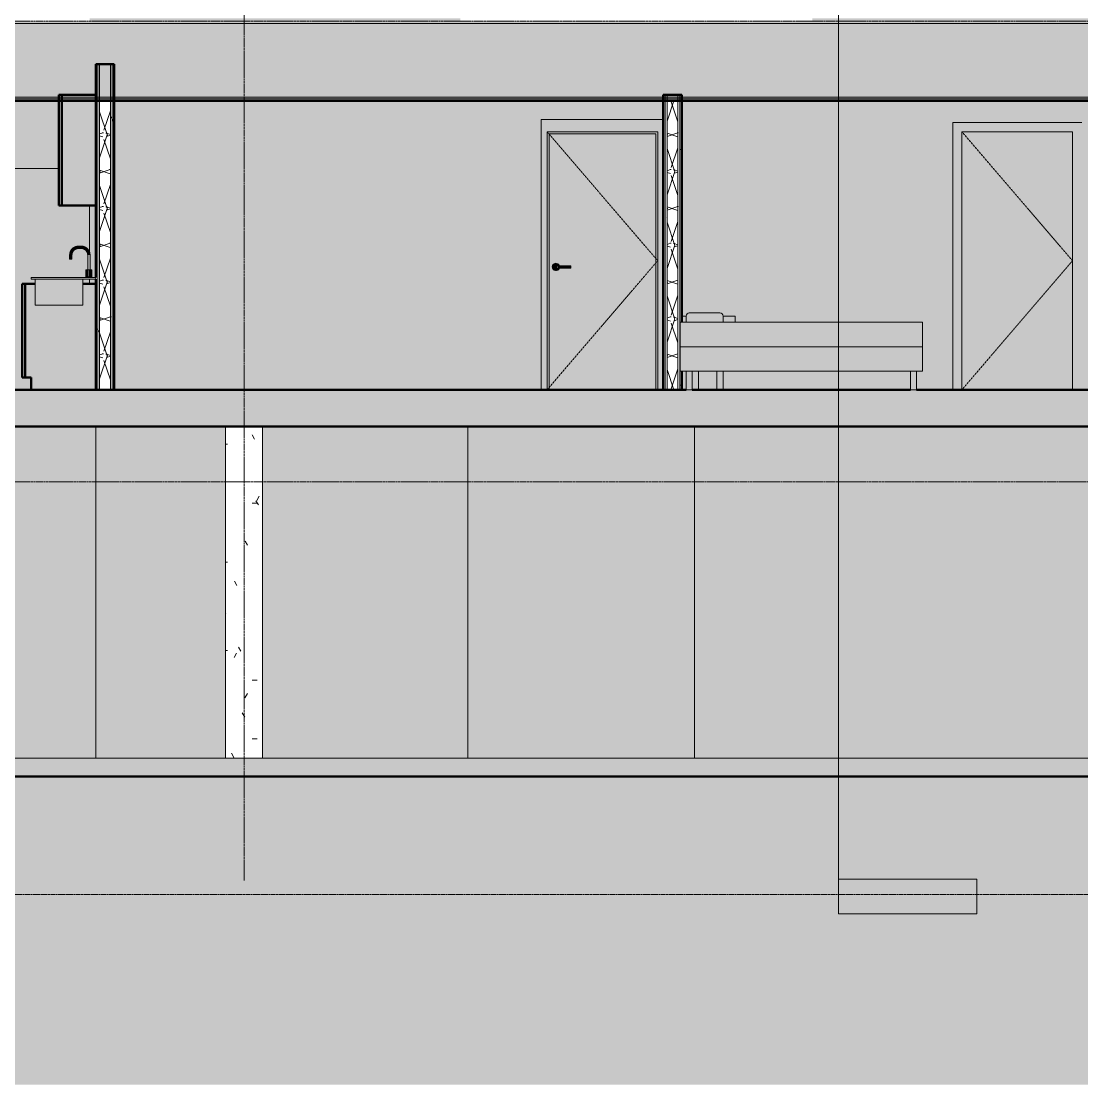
# Model space of a CAD drawing. Header units: inches. Extents: x 9566 to 17067, y -226 to 532.
# Drawn here: x 15191.5 to 15536.8, y -226.4 to 120 of the extents above; entities that cross this region are included whole.
import ezdxf

# ---------------------------------------------------------------- set-up
doc = ezdxf.new("R2010")
doc.units = ezdxf.units.IN
doc.header["$MEASUREMENT"] = 0
for name, pattern in [('Aligning Line 1_8_', [0.25, 0.125, -0.125]), ('Dash 1_16_', [0.125, 0.0625, -0.0625]), ('Grid Line 1_2_', [0.875, 0.5, -0.125, 0.125, -0.125])]:
    doc.linetypes.add(name, pattern=pattern)
for name, color, linetype, lineweight in [('0-2', 7, 'Continuous', 9), ('0-3', 130, 'Continuous', 5), ('A-AREA-PATT-3', 254, 'Continuous', 9), ('A-DOOR', 31, 'Continuous', 13), ('A-DOOR-1', 55, 'Continuous', 13), ('A-DOOR-2', 7, 'Dash 1_16_', 9), ('A-DOOR-7', 31, 'Dash 1_16_', 9), ('A-DOOR-8', 31, 'Continuous', 9), ('A-DOOR-FRAM', 31, 'Continuous', 9), ('A-DOOR-FRAM-1', 55, 'Continuous', 13), ('A-DOOR-FRAM-2', 7, 'Continuous', 9), ('A-DOOR-FRAM-6', 31, 'Continuous', 13), ('A-FLOR-1', 192, 'Continuous', 5), ('A-FLOR-2', 192, 'Continuous', 50), ('A-FLOR-LEVL-1', 51, 'Grid Line 1_2_', 9), ('A-FLOR-MCUT', 51, 'Continuous', 13), ('A-FLOR-PATT-1', 8, 'Continuous', 9), ('A-WALL', 113, 'Continuous', 13), ('A-WALL-PATT-1', 111, 'Continuous', 9), ('C-BLDG-PADS-1', 8, 'Continuous', 9), ('C-BLDG-PADS-2', 10, 'Continuous', 13), ('C-TOPO', 7, 'Continuous', 9), ('C-TOPO-1', 250, 'Continuous', 50), ('G-ANNO-SYMB', 111, 'Aligning Line 1_8_', 9), ('G-ANNO-SYMB-1', 111, 'Continuous', 9), ('I-FURN-1', 50, 'Continuous', 9), ('I-FURN-2', 7, 'Continuous', 9), ('I-FURN-7', 31, 'Continuous', 9), ('I-WALL-2', 2, 'Continuous', 50), ('P-SANR-FIXT-1', 8, 'Continuous', 9), ('P-SANR-FIXT-2', 7, 'Continuous', 9), ('Q-CASE-1', 9, 'Continuous', 9), ('Q-CASE-3', 250, 'Continuous', 50), ('Q-SPCQ-1', 8, 'Continuous', 9), ('Q-SPCQ-2', 7, 'Continuous', 9), ('S-COLS', 52, 'Continuous', 9), ('S-GRID-1', 1, 'Grid Line 1_2_', 9)]:
    doc.layers.add(name, color=color, linetype=linetype, lineweight=lineweight)
doc.layers.add('A-AREA-PATT-2', color=7, linetype='Continuous', lineweight=9, transparency=0.9)
doc.layers.add('A-AREA-PATT-5', color=254, linetype='Continuous', lineweight=9, transparency=0.9)
pattern_1 = [(0, (16029.952, 59.024), (38.4, 9.6), [1.584, -27.216, 1.584, -27.216, -153.6]), (0, (16029.952, 59.024), (38.4, 9.6), [-57.6, 1.584, -56.016, 1.584, -27.216, -67.2]), (0, (16029.952, 59.024), (38.4, 9.6), [-144, 1.584, -17.616, 1.584, -46.416]), (120, (16044.352, 63.824), (-27.513844, 28.455376), [1.584, -27.216, 1.584, -27.216, -153.6]), (120, (16044.352, 63.824), (-27.513844, 28.455376), [-57.6, 1.584, -56.016, 1.584, -27.216, -67.2]), (120, (16044.352, 63.824), (-27.513844, 28.455376), [-144, 1.584, -17.616, 1.584, -46.416]), (240, (16049.152, 83.024), (-10.886156, -38.055376), [1.584, -27.216, 1.584, -27.216, -153.6]), (240, (16049.152, 83.024), (-10.886156, -38.055376), [-57.6, 1.584, -56.016, 1.584, -27.216, -67.2]), (240, (16049.152, 83.024), (-10.886156, -38.055376), [-144, 1.584, -17.616, 1.584, -46.416])]
pattern_2 = [(50, (16029.952, 59.024), (34.4287, -3.012), [3.6, -39.6]), (355, (16029.952, 59.024), (-6.6596, 36.1048), [2.88, -31.68]), (100.451, (16032.82, 58.773), (27.7688, 33.0931), [3.06, -33.655]), (46.184, (16029.95, 68.624), (51.2275, -7.9453), [5.4, -59.4]), (96.636, (16034.22, 67.96), (44.8632, 46.7577), [4.589, -50.482]), (351.184, (16029.95, 68.624), (44.8642, 46.7574), [4.32, -47.52]), (21, (16034.752, 66.224), (28.65176, -19.32573), [3.6, -39.6]), (326, (16034.752, 66.224), (11.6793, 34.8066), [2.88, -31.68]), (71.451, (16037.14, 64.614), (40.331, 15.4813), [3.06, -33.655]), (37.5, (16029.952, 59.024), (0.58311, 15.97898), [1.584, -29.712, 1.584, -30.576, -31.8]), (37.5, (16029.952, 59.024), (0.58311, 15.97898), [-63.456, 1.584, -30.216]), (7.5, (16029.952, 59.024), (12.6269, 18.9321), [1.584, -16.752, 1.584, -28.992, -12.12]), (7.5, (16029.952, 59.024), (12.6269, 18.9321), [-48.912, 1.584, -10.536]), (327.5, (16019.248, 59.024), (25.62299, -1.0828), [1.584, -10.416, 1.584, -35.856, -49.68]), (327.5, (16019.248, 59.024), (25.62299, -1.0828), [-49.44, 1.584, -48.096]), (317.5, (16014.448, 59.024), (27.99243, 4.80496), [1.584, -14.016, 1.584, -23.28, -35.28]), (317.5, (16014.448, 59.024), (27.99243, 4.80496), [-40.464, 1.584, -33.696])]
pattern_3 = [(161.57, (16030.552, 59.624), (-4.8003375, -0.0004146), [0, -34.152, 3.792, 0]), (18.43, (16029.352, 59.624), (-4.8003375, 0.0004146), [0, -34.152, 3.792, 0]), (108.43, (16030.552, 59.624), (2.3991322, -12.001051), [11.382, -26.562]), (71.57, (16029.352, 59.624), (2.3991322, 12.001051), [11.382, -26.562])]

# ---------------------------------------------------------------- blocks, each defined once
blk = doc.blocks.new('1750 Ox - Topography_rvt-2-BUILDING SECTION - NORTH_SOUTH - LOOKING WEST')
at = {"layer": 'C-BLDG-PADS-1'}
h = blk.add_hatch(dxfattribs=at)
h.set_pattern_fill('FP_24', color=256, style=0, pattern_type=2)
h.set_pattern_definition([(50, (3257.106, 59.024), (34.4287, -3.012), [3.6, -39.6]), (355, (3257.106, 59.024), (-6.6596, 36.1048), [2.88, -31.68]), (100.451, (3259.975, 58.773), (27.7688, 33.0931), [3.06, -33.655]), (46.184, (3257.106, 68.624), (51.2275, -7.9453), [5.4, -59.4]), (96.636, (3261.375, 67.96), (44.8632, 46.7577), [4.589, -50.482]), (351.184, (3257.106, 68.624), (44.8642, 46.7574), [4.32, -47.52]), (21, (3261.906, 66.224), (28.65176, -19.32573), [3.6, -39.6]), (326, (3261.906, 66.224), (11.6793, 34.8066), [2.88, -31.68]), (71.451, (3264.294, 64.614), (40.331, 15.4813), [3.06, -33.655]), (37.5, (3257.106, 59.024), (0.58311, 15.97898), [1.584, -29.712, 1.584, -30.576, -31.8]), (37.5, (3257.106, 59.024), (0.58311, 15.97898), [-63.456, 1.584, -30.216]), (7.5, (3257.106, 59.024), (12.6269, 18.9321), [1.584, -16.752, 1.584, -28.992, -12.12]), (7.5, (3257.106, 59.024), (12.6269, 18.9321), [-48.912, 1.584, -10.536]), (327.5, (3246.402, 59.024), (25.62299, -1.0828), [1.584, -10.416, 1.584, -35.856, -49.68]), (327.5, (3246.402, 59.024), (25.62299, -1.0828), [-49.44, 1.584, -48.096]), (317.5, (3241.602, 59.024), (27.99243, 4.80496), [1.584, -14.016, 1.584, -23.28, -35.28]), (317.5, (3241.602, 59.024), (27.99243, 4.80496), [-40.464, 1.584, -33.696])])
h.paths.add_polyline_path([(1946.22, -126), (3820.72, -126), (3820.72, -120), (1946.22, -120)], flags=0)
at = {"layer": 'C-TOPO'}
h = blk.add_hatch(dxfattribs=at)
h.set_pattern_fill('FP_23', color=256, style=0, pattern_type=2)
h.set_pattern_definition([(0, (3257.106, 59.024), (30, 30), [30, -30]), (0, (3257.106, 70.274), (30, 30), [30, -30]), (0, (3257.106, 81.524), (30, 30), [30, -30]), (90, (3260.856, 85.274), (-30, 30), [30, -30]), (90, (3272.106, 85.274), (-30, 30), [30, -30]), (90, (3283.356, 85.274), (-30, 30), [30, -30])])
h.paths.add_polyline_path([(1946.22, -226.36), (3820.72, -226.36), (3820.72, -126.01), (1946.22, -126.01)], flags=0)
at = {"layer": 'C-BLDG-PADS-2'}
for p, q in [((3820.72, -120), (1946.22, -120)), ((1946.22, -126), (3820.72, -126))]:
    blk.add_line(p, q, dxfattribs=at)
at = {"layer": 'C-TOPO'}
for p, q in [((2637.92, -120), (2637.92, -12)), ((2637.92, -120), (2637.92, -12)), ((2637.92, -120), (2637.92, -12)), ((2637.92, -120), (2637.92, -12)), ((2157.13, -126.01), (3820.72, -126.01))]:
    blk.add_line(p, q, dxfattribs=at)
at = {"layer": 'C-TOPO-1'}
blk.add_line((3820.72, -126.01), (2157.13, -126.01), dxfattribs=at)
blk = doc.blocks.new('Sink Kitchen-Single - 30_ x 21_-1372827-BUILDING SECTION - NORTH_SOUTH - LOOKING WEST')
at = {"layer": 'P-SANR-FIXT-1'}
for points in [[(2434.42, 43.87), (2435.17, 43.87), (2435.38, 44.75), (2435.88, 45.43), (2436.59, 45.86), (2437.3, 46.04), (2437.3, 46.75), (2436.2, 46.53), (2435.27, 45.91), (2434.64, 44.98), (2434.46, 44.06)], [(2437.88, 46), (2438.17, 46.04), (2438.17, 46.75), (2437.3, 46.71), (2437.3, 46)], [(2441.05, 43.87), (2440.83, 44.98), (2440.21, 45.91), (2439.27, 46.53), (2438.17, 46.71), (2438.17, 46), (2439.05, 45.8), (2439.73, 45.29), (2440.16, 44.58), (2440.35, 43.87), (2441.01, 43.87)], [(2435.17, 42.5), (2435.14, 43.87), (2434.42, 43.87), (2434.46, 42.5), (2435.14, 42.5)], [(2440.65, 39), (2441.05, 39), (2441, 43.87), (2440.3, 43.87), (2440.35, 39), (2440.51, 39)], [(2439.7, 36.5), (2440.67, 36.5), (2440.65, 39), (2439.7, 39), (2439.7, 38.48)], [(2441.65, 36.5), (2441.65, 39), (2440.67, 39), (2440.69, 36.5), (2441.55, 36.5)], [(2436.42, 36), (2442.92, 36), (2442.92, 36.5), (2421.92, 36.5), (2421.92, 36), (2430.6, 36)], [(2423.17, 27.5), (2425.42, 27.5), (2425.42, 36), (2423.17, 36), (2423.17, 32.6)], [(2430.6, 27.5), (2436.42, 27.5), (2436.42, 36), (2425.42, 36), (2425.42, 27.5)], [(2438.58, 27.5), (2438.67, 27.5), (2438.67, 36), (2436.42, 36), (2436.42, 27.5), (2438.5, 27.5)]]:
    blk.add_hatch(color=256, dxfattribs=at).paths.add_polyline_path(points, flags=0)
at = {"layer": 'P-SANR-FIXT-2'}
for p, q in [((2438.17, 46.75), (2437.3, 46.75)), ((2437.3, 46), (2438.17, 46)), ((2434.42, 43.87), (2434.42, 42.5)), ((2435.17, 42.5), (2434.42, 42.5)), ((2435.17, 42.5), (2435.17, 43.87)), ((2440.3, 43.87), (2440.3, 39)), ((2441.05, 39), (2441.05, 43.87)), ((2439.67, 39), (2439.67, 36.5)), ((2439.67, 39), (2439.67, 36.5)), ((2439.7, 39), (2440.67, 39)), ((2439.7, 39), (2439.7, 39)), ((2440.67, 39), (2441.65, 39)), ((2441.65, 39), (2441.65, 39)), ((2441.67, 36.5), (2441.67, 39)), ((2441.67, 36.5), (2441.67, 39)), ((2421.92, 36.5), (2442.92, 36.5)), ((2421.92, 36.5), (2421.92, 36)), ((2442.92, 36), (2421.92, 36)), ((2423.17, 36), (2423.17, 27.5)), ((2438.67, 27.5), (2438.67, 36)), ((2442.92, 36.5), (2442.92, 36)), ((2423.17, 27.5), (2425.42, 27.5)), ((2425.42, 27.5), (2436.42, 27.5)), ((2436.42, 27.5), (2438.67, 27.5))]:
    blk.add_line(p, q, dxfattribs=at)
at = {"layer": 'P-SANR-FIXT-2', "flags": 128}
for points in [[(2437.3, 46.75), (2437.18, 46.75), (2437.07, 46.74), (2436.95, 46.73), (2436.84, 46.71), (2436.73, 46.69), (2436.62, 46.67), (2436.5, 46.64), (2436.39, 46.6), (2436.29, 46.57), (2436.18, 46.52), (2436.07, 46.48), (2435.97, 46.43), (2435.87, 46.37), (2435.77, 46.31), (2435.68, 46.25), (2435.58, 46.18), (2435.49, 46.11), (2435.4, 46.04), (2435.32, 45.96), (2435.24, 45.88), (2435.16, 45.79), (2435.08, 45.71), (2435.01, 45.62), (2434.94, 45.52), (2434.88, 45.43), (2434.82, 45.33), (2434.76, 45.23), (2434.71, 45.13), (2434.66, 45.02), (2434.62, 44.92), (2434.58, 44.81), (2434.54, 44.7), (2434.51, 44.59), (2434.49, 44.48), (2434.47, 44.36), (2434.45, 44.25), (2434.44, 44.14), (2434.43, 44.02), (2434.42, 43.91), (2434.42, 43.87)], [(2435.17, 43.87), (2435.18, 43.96), (2435.18, 44.04), (2435.19, 44.13), (2435.2, 44.21), (2435.22, 44.3), (2435.23, 44.38), (2435.26, 44.46), (2435.28, 44.54), (2435.31, 44.62), (2435.34, 44.7), (2435.38, 44.78), (2435.41, 44.86), (2435.45, 44.93), (2435.5, 45), (2435.54, 45.07), (2435.59, 45.14), (2435.65, 45.21), (2435.7, 45.28), (2435.76, 45.34), (2435.82, 45.4), (2435.88, 45.46), (2435.94, 45.51), (2436.01, 45.57), (2436.08, 45.62), (2436.15, 45.66), (2436.22, 45.71), (2436.3, 45.75), (2436.37, 45.79), (2436.45, 45.82), (2436.53, 45.86), (2436.61, 45.88), (2436.69, 45.91), (2436.77, 45.93), (2436.85, 45.95), (2436.94, 45.97), (2437.02, 45.98), (2437.11, 45.99), (2437.19, 46), (2437.28, 46), (2437.3, 46)], [(2441.05, 43.87), (2441.05, 43.99), (2441.04, 44.1), (2441.03, 44.22), (2441.01, 44.33), (2440.99, 44.45), (2440.97, 44.56), (2440.94, 44.67), (2440.9, 44.78), (2440.86, 44.89), (2440.82, 44.99), (2440.77, 45.1), (2440.72, 45.2), (2440.67, 45.3), (2440.61, 45.4), (2440.55, 45.5), (2440.48, 45.59), (2440.41, 45.68), (2440.34, 45.77), (2440.26, 45.86), (2440.18, 45.94), (2440.09, 46.02), (2440.01, 46.09), (2439.92, 46.16), (2439.82, 46.23), (2439.73, 46.29), (2439.63, 46.35), (2439.53, 46.41), (2439.43, 46.46), (2439.32, 46.51), (2439.22, 46.55), (2439.11, 46.59), (2439, 46.63), (2438.89, 46.66), (2438.78, 46.69), (2438.66, 46.71), (2438.55, 46.73), (2438.43, 46.74), (2438.32, 46.75), (2438.2, 46.75), (2438.17, 46.75)], [(2438.17, 46), (2438.26, 46), (2438.34, 45.99), (2438.43, 45.98), (2438.51, 45.97), (2438.6, 45.96), (2438.68, 45.94), (2438.76, 45.92), (2438.84, 45.89), (2438.92, 45.86), (2439, 45.83), (2439.08, 45.8), (2439.16, 45.76), (2439.23, 45.72), (2439.3, 45.68), (2439.37, 45.63), (2439.44, 45.58), (2439.51, 45.53), (2439.57, 45.47), (2439.64, 45.42), (2439.7, 45.36), (2439.76, 45.29), (2439.81, 45.23), (2439.86, 45.16), (2439.91, 45.09), (2439.96, 45.02), (2440.01, 44.95), (2440.05, 44.88), (2440.09, 44.8), (2440.12, 44.72), (2440.15, 44.65), (2440.18, 44.57), (2440.21, 44.48), (2440.23, 44.4), (2440.25, 44.32), (2440.27, 44.24), (2440.28, 44.15), (2440.29, 44.07), (2440.3, 43.98), (2440.3, 43.9), (2440.3, 43.87)]]:
    blk.add_lwpolyline(points, dxfattribs=at)
blk = doc.blocks.new('Refrigerator_-_Side-by-Side_6047 - 36_ X 30_-V49-BUILDING SECTION - NORTH_SOUTH - LOOKING WEST')
at = {"layer": 'Q-SPCQ-1'}
for points in [[(2412.92, 2.87), (2412.92, 72), (2410.92, 72), (2410.92, 2.87)], [(2410.28, 26.23), (2410.92, 26.23), (2410.92, 26.48), (2410.26, 26.48), (2409.17, 41.95), (2409.17, 48.29), (2410.26, 63.75), (2410.92, 63.75), (2410.92, 64), (2410.02, 64), (2408.92, 48.28), (2408.92, 41.94), (2410.02, 26.23), (2410.26, 26.23)], [(2412.92, 0.37), (2412.92, 2.87), (2411.92, 2.87), (2411.92, 0.37)]]:
    blk.add_hatch(color=256, dxfattribs=at).paths.add_polyline_path(points, flags=0)
h = blk.add_hatch(color=256, dxfattribs=at)
h.paths.add_polyline_path([(2413.17, 0), (2421.92, 0), (2421.92, 4), (2418.92, 4), (2418.92, 34.5), (2423.17, 34.5), (2423.17, 36), (2421.92, 36), (2421.92, 36.5), (2439.7, 36.5), (2439.7, 39), (2440.3, 39), (2440.28, 43.95), (2440.07, 44.78), (2439.57, 45.45), (2438.88, 45.86), (2438.17, 46), (2437.23, 45.99), (2436.39, 45.78), (2435.72, 45.27), (2435.31, 44.58), (2435.17, 43.87), (2435.14, 42.5), (2434.42, 42.5), (2434.46, 44.06), (2434.64, 44.98), (2435.38, 45.98), (2436.22, 46.54), (2437.3, 46.75), (2438.36, 46.71), (2439.27, 46.53), (2440.28, 45.8), (2440.83, 44.95), (2440.92, 44.61), (2440.92, 60), (2430.92, 60), (2430.92, 72), (2413.17, 72), (2413.17, 4)], flags=0)
h.paths.add_polyline_path([(2438.67, 34.5), (2440.92, 34.5), (2440.92, 36), (2438.67, 36)], flags=0)
at = {"layer": 'Q-SPCQ-2'}
for p, q in [((2410.92, 2.87), (2410.92, 72)), ((2410.92, 72), (2412.92, 72)), ((2412.92, 72), (2412.92, 2.87)), ((2413.17, 72), (2413.17, 0)), ((2430.92, 72), (2413.17, 72)), ((2410.02, 64), (2408.92, 48.29)), ((2409.17, 48.28), (2410.26, 63.75)), ((2410.92, 64), (2410.02, 64)), ((2410.26, 63.75), (2410.92, 63.75)), ((2440.92, 44.5), (2440.92, 60)), ((2408.92, 48.29), (2408.92, 41.94)), ((2409.17, 41.95), (2409.17, 48.28)), ((2408.92, 41.94), (2410.02, 26.23)), ((2410.26, 26.48), (2409.17, 41.95)), ((2440.92, 34.5), (2440.92, 36)), ((2410.02, 26.23), (2410.92, 26.23)), ((2410.92, 26.48), (2410.26, 26.48)), ((2410.92, 2.87), (2412.92, 2.87)), ((2411.92, 2.87), (2411.92, 0.37)), ((2412.92, 2.87), (2411.92, 2.87)), ((2411.92, 0.37), (2412.92, 0.37)), ((2412.92, 0.37), (2412.92, 2.87))]:
    blk.add_line(p, q, dxfattribs=at)
blk = doc.blocks.new('OD_CW_Upper Cabinet - OD_CW_Upper Cabinet-1441640-BUILDING SECTION - NORTH_SOUTH - LOOKING WEST')
at = {"layer": 'Q-CASE-1'}
for points in [[(2431.92, 60), (2431.92, 94.12), (2430.92, 94.12), (2430.92, 60)], [(2440.92, 60), (2442.92, 60), (2442.92, 94.12), (2431.92, 94.12), (2431.92, 60), (2437.88, 60)]]:
    blk.add_hatch(color=256, dxfattribs=at).paths.add_polyline_path(points, flags=0)
at = {"layer": 'Q-CASE-3'}
for p, q in [((2430.92, 96), (2430.92, 60)), ((2431.92, 96), (2430.92, 96)), ((2431.92, 60), (2431.92, 96)), ((2431.92, 96), (2431.92, 60)), ((2442.92, 96), (2431.92, 96)), ((2442.92, 60), (2442.92, 96)), ((2430.92, 60), (2431.92, 60)), ((2431.92, 60), (2442.92, 60))]:
    blk.add_line(p, q, dxfattribs=at)
blk = doc.blocks.new('OD_CW_Base Cabinet - OD_CW_Base Cabinet-1441687-BUILDING SECTION - NORTH_SOUTH - LOOKING WEST')
at = {"layer": 'Q-CASE-1'}
for points in [[(2419.92, 4), (2419.92, 34.5), (2418.92, 34.5), (2418.92, 4)], [(2437.88, 0), (2442.92, 0), (2442.92, 34.5), (2438.67, 34.5), (2438.67, 27.5), (2423.17, 27.5), (2423.17, 34.5), (2419.92, 34.5), (2419.92, 4), (2421.92, 4), (2421.92, 0), (2422.19, 0)]]:
    blk.add_hatch(color=256, dxfattribs=at).paths.add_polyline_path(points, flags=0)
at = {"layer": 'Q-CASE-3'}
for p, q in [((2418.92, 34.5), (2418.92, 4)), ((2419.92, 34.5), (2418.92, 34.5)), ((2419.92, 4), (2419.92, 34.5)), ((2419.92, 34.5), (2419.92, 4)), ((2423.17, 34.5), (2419.92, 34.5)), ((2442.92, 34.5), (2438.67, 34.5)), ((2442.92, 0), (2442.92, 34.5)), ((2418.92, 4), (2419.92, 4)), ((2419.92, 4), (2421.92, 4)), ((2421.92, 4), (2421.92, 0)), ((2421.92, 0), (2442.92, 0))]:
    blk.add_line(p, q, dxfattribs=at)
blk = doc.blocks.new('Single-Flush - 36_ x 84_-V59-BUILDING SECTION - NORTH_SOUTH - LOOKING WEST')
at = {"layer": 'A-DOOR-1'}
blk.add_hatch(color=256, dxfattribs=at).paths.add_polyline_path([(2739.99, 0), (2760.99, 0), (2760.99, 84), (2724.99, 84), (2724.99, 0), (2729.32, 0)], flags=0)
at = {"layer": 'A-DOOR-FRAM-1'}
blk.add_hatch(color=256, dxfattribs=at).paths.add_polyline_path([(2724.99, 0), (2724.99, 84), (2760.99, 84), (2760.99, 0), (2763.99, 0), (2763.99, 87), (2721.99, 87), (2721.99, 0)], flags=0)
at = {"layer": 'A-DOOR-2'}
for p in [(2724.99, 84), (2724.99, 0)]:
    blk.add_line(p, (2760.99, 42), dxfattribs=at)
at = {"layer": 'A-DOOR-FRAM-2'}
for p, q in [((2763.99, 87), (2721.99, 87)), ((2721.99, 87), (2721.99, 0)), ((2724.99, 0), (2724.99, 84)), ((2724.99, 84), (2760.99, 84)), ((2760.99, 84), (2760.99, 0))]:
    blk.add_line(p, q, dxfattribs=at)
blk = doc.blocks.new('Bed-Standard - Queen 60_ x 79_-1242961-BUILDING SECTION - NORTH_SOUTH - LOOKING WEST')
at = {"layer": 'I-FURN-1'}
for points in [[(2647.18, 22), (2647.18, 24), (2647.05, 24.5), (2646.68, 24.87), (2646.18, 25), (2636.18, 25), (2635.68, 24.87), (2635.32, 24.5), (2635.18, 24), (2635.18, 22), (2645.18, 22)], [(2633.18, 14), (2634.18, 14), (2634.18, 22), (2633.18, 22), (2633.18, 19.86)], [(2648.41, 14), (2711.18, 14), (2711.18, 22), (2634.18, 22), (2634.18, 14), (2641.89, 14)], [(2711.43, 14), (2712.18, 14), (2712.18, 22), (2711.18, 22), (2711.18, 14)], [(2633.18, 6), (2634.18, 6), (2634.18, 14), (2633.18, 14), (2633.18, 9.05)], [(2634.18, 6), (2711.18, 6), (2711.18, 14), (2634.18, 14), (2634.18, 9.05)], [(2712.11, 6), (2712.18, 6), (2712.18, 14), (2711.18, 14), (2711.18, 6), (2712.05, 6)], [(2635.21, 0), (2636.18, 0), (2636.18, 6), (2635.21, 6), (2635.21, 0.76)], [(2636.18, 0), (2637.16, 0), (2637.16, 6), (2636.18, 6), (2636.18, 1.26)], [(2708.21, 0), (2709.18, 0), (2709.18, 6), (2708.21, 6), (2708.21, 3.17)], [(2709.18, 0), (2710.16, 0), (2710.16, 6), (2709.18, 6), (2709.18, 3.17)]]:
    blk.add_hatch(color=256, dxfattribs=at).paths.add_polyline_path(points, flags=0)
at = {"layer": 'I-FURN-2'}
for p, q in [((2646.18, 25), (2636.18, 25)), ((2633.18, 22), (2633.18, 14)), ((2633.18, 22), (2634.18, 22)), ((2634.18, 22), (2711.18, 22)), ((2635.18, 24), (2635.18, 22)), ((2647.18, 22), (2647.18, 24)), ((2711.18, 22), (2712.18, 22)), ((2712.18, 14), (2712.18, 22)), ((2633.18, 14), (2633.18, 6)), ((2633.18, 14), (2634.18, 14)), ((2634.18, 14), (2633.18, 14)), ((2634.18, 14), (2711.18, 14)), ((2711.18, 14), (2634.18, 14)), ((2711.18, 14), (2712.18, 14)), ((2712.18, 14), (2711.18, 14)), ((2712.18, 6), (2712.18, 14)), ((2634.18, 6), (2633.18, 6)), ((2711.18, 6), (2634.18, 6)), ((2635.18, 6), (2635.18, 0)), ((2635.18, 6), (2635.18, 0)), ((2637.18, 0), (2637.18, 6)), ((2637.18, 0), (2637.18, 6)), ((2708.18, 6), (2708.18, 0)), ((2708.18, 6), (2708.18, 0)), ((2710.18, 0), (2710.18, 6)), ((2710.18, 0), (2710.18, 6)), ((2712.18, 6), (2711.18, 6)), ((2636.18, 0), (2635.21, 0)), ((2637.16, 0), (2636.18, 0)), ((2709.18, 0), (2708.21, 0)), ((2710.16, 0), (2709.18, 0))]:
    blk.add_line(p, q, dxfattribs=at)
for centre, start, end in [((2636.18, 24), 90, 180), ((2646.18, 24), 0, 90)]:
    blk.add_arc(centre, 1, start, end, dxfattribs=at)
blk = doc.blocks.new('Table-Night Stand - 18_ x 18_ x 24_-1352623-BUILDING SECTION - NORTH_SOUTH - LOOKING WEST')
at = {"layer": 'I-FURN-1'}
h = blk.add_hatch(color=256, dxfattribs=at)
h.paths.add_polyline_path([(2634.18, 22), (2635.18, 22), (2635.18, 24), (2633.72, 24), (2633.72, 22), (2633.93, 22)], flags=0)
h.paths.add_polyline_path([(2651.18, 22), (2651.18, 24), (2647.18, 24), (2647.18, 22), (2649.18, 22)], flags=0)
at = {"layer": 'I-FURN-7'}
for points in [[(2639.18, 0), (2639.18, 6), (2637.18, 6), (2637.18, 0)], [(2647.18, 0), (2647.18, 6), (2645.18, 6), (2645.18, 0)]]:
    blk.add_hatch(color=256, dxfattribs=at).paths.add_polyline_path(points, flags=0)
at = {"layer": 'I-FURN-2'}
for p, q in [((2633.72, 24), (2635.18, 24)), ((2647.18, 24), (2651.18, 24)), ((2651.18, 22), (2651.18, 24)), ((2637.18, 0), (2637.18, 6)), ((2639.18, 0), (2639.18, 6)), ((2645.18, 0), (2645.18, 6)), ((2647.18, 0), (2647.18, 6))]:
    blk.add_line(p, q, dxfattribs=at)
blk = doc.blocks.new('1750 Ox - Unit Layouts_rvt-2-BUILDING SECTION - NORTH_SOUTH - LOOKING WEST')
at = {"layer": '0-2'}
for name in ['OD_CW_Upper Cabinet - OD_CW_Upper Cabinet-1441640-BUILDING SECTION - NORTH_SOUTH - LOOKING WEST', 'Single-Flush - 36_ x 84_-V59-BUILDING SECTION - NORTH_SOUTH - LOOKING WEST', 'Refrigerator_-_Side-by-Side_6047 - 36_ X 30_-V49-BUILDING SECTION - NORTH_SOUTH - LOOKING WEST', 'Sink Kitchen-Single - 30_ x 21_-1372827-BUILDING SECTION - NORTH_SOUTH - LOOKING WEST', 'OD_CW_Base Cabinet - OD_CW_Base Cabinet-1441687-BUILDING SECTION - NORTH_SOUTH - LOOKING WEST', 'Bed-Standard - Queen 60_ x 79_-1242961-BUILDING SECTION - NORTH_SOUTH - LOOKING WEST', 'Table-Night Stand - 18_ x 18_ x 24_-1352623-BUILDING SECTION - NORTH_SOUTH - LOOKING WEST']:
    blk.add_blockref(name, (0, 0), dxfattribs=at)
blk = doc.blocks.new('Concrete-Rectangular-Column - ONE-V47-BUILDING SECTION - NORTH_SOUTH - LOOKING WEST')
at = {"layer": 'S-COLS'}
h = blk.add_hatch(dxfattribs=at)
h.set_pattern_fill('FP_25', color=256, style=0, pattern_type=2)
h.set_pattern_definition([(0, (3257.106, 59.024), (38.4, 9.6), [1.584, -27.216, 1.584, -27.216, -153.6]), (0, (3257.106, 59.024), (38.4, 9.6), [-57.6, 1.584, -56.016, 1.584, -27.216, -67.2]), (0, (3257.106, 59.024), (38.4, 9.6), [-144, 1.584, -17.616, 1.584, -46.416]), (120, (3271.506, 63.824), (-27.51384, 28.45538), [1.584, -27.216, 1.584, -27.216, -153.6]), (120, (3271.506, 63.824), (-27.51384, 28.45538), [-57.6, 1.584, -56.016, 1.584, -27.216, -67.2]), (120, (3271.506, 63.824), (-27.51384, 28.45538), [-144, 1.584, -17.616, 1.584, -46.416]), (240, (3276.306, 83.024), (-10.88616, -38.05538), [1.584, -27.216, 1.584, -27.216, -153.6]), (240, (3276.306, 83.024), (-10.88616, -38.05538), [-57.6, 1.584, -56.016, 1.584, -27.216, -67.2]), (240, (3276.306, 83.024), (-10.88616, -38.05538), [-144, 1.584, -17.616, 1.584, -46.416])])
h.paths.add_polyline_path([(2497.22, -120), (2497.22, -12), (2485.22, -12), (2485.22, -120)], flags=0)
for p, q in [((2485.22, -120), (2485.22, -12)), ((2497.22, -12), (2497.22, -120))]:
    blk.add_line(p, q, dxfattribs=at)
blk = doc.blocks.new('HOLLOW METAL - UNIT DOOR-1759144-BUILDING SECTION - NORTH_SOUTH - LOOKING WEST')
at = {"layer": 'A-DOOR'}
h = blk.add_hatch(color=256, dxfattribs=at)
h.paths.add_polyline_path([(2625.3, 0), (2625.3, 83.37), (2590.55, 83.37), (2590.55, 0), (2612.75, 0)], flags=0)
h.paths.add_polyline_path([(2592.78, 38.82), (2592.47, 38.86), (2592.19, 38.98), (2591.94, 39.16), (2591.76, 39.41), (2591.64, 39.69), (2591.6, 40), (2591.64, 40.31), (2591.76, 40.59), (2591.94, 40.84), (2592.19, 41.02), (2592.47, 41.14), (2592.78, 41.18), (2593.08, 41.14), (2593.37, 41.02), (2593.61, 40.84), (2593.8, 40.59), (2593.92, 40.39), (2597.6, 40.34), (2597.6, 39.61), (2593.88, 39.61), (2593.8, 39.41), (2593.61, 39.16), (2593.37, 38.98), (2593.08, 38.86)], flags=0)
h = blk.add_hatch(color=256, dxfattribs=at)
h.paths.add_polyline_path([(2593.47, 39.61), (2593.43, 39.66), (2593.45, 39.62)], flags=0)
h.paths.add_polyline_path([(2592.55, 40), (2592.63, 39.92), (2592.62, 40), (2592.58, 40.06)], flags=0)
h.paths.add_polyline_path([(2592.78, 38.82), (2593.08, 38.86), (2593.37, 38.98), (2593.61, 39.16), (2593.8, 39.41), (2593.85, 39.61), (2592.68, 39.66), (2592.6, 39.73), (2592.57, 40.09), (2592.62, 40.29), (2592.77, 40.36), (2592.98, 40.38), (2593.66, 40.39), (2593.88, 40.39), (2593.8, 40.59), (2593.61, 40.84), (2593.37, 41.02), (2593.08, 41.14), (2592.78, 41.18), (2592.47, 41.14), (2592.19, 41.02), (2591.94, 40.84), (2591.76, 40.59), (2591.64, 40.31), (2591.6, 40), (2591.64, 39.69), (2591.76, 39.41), (2591.94, 39.16), (2592.19, 38.98), (2592.47, 38.86)], flags=0)
h.paths.add_polyline_path([(2593.47, 39.62), (2593.42, 39.72), (2593.44, 39.66)], flags=0)
h.paths.add_polyline_path([(2593.47, 39.72), (2593.47, 39.8), (2593.43, 39.8)], flags=0)
h.paths.add_polyline_path([(2593.47, 39.8), (2593.43, 40.07), (2593.4, 40), (2593.44, 39.9)], flags=0)
h = blk.add_hatch(color=256, dxfattribs=at)
h.paths.add_polyline_path([(2593.1, 40), (2593.34, 39.81), (2593.19, 40)], flags=0)
h.paths.add_polyline_path([(2593.47, 39.61), (2593.09, 40), (2592.62, 40), (2592.6, 39.92), (2592.57, 39.9), (2592.62, 39.71), (2592.77, 39.64), (2592.98, 39.62), (2593.4, 39.62)], flags=0)
h.paths.add_polyline_path([(2593.47, 39.66), (2593.43, 39.8), (2593.34, 40), (2593.22, 40), (2593.42, 39.72)], flags=0)
h.paths.add_polyline_path([(2593.47, 39.8), (2593.4, 40), (2593.34, 40), (2593.41, 39.9)], flags=0)
h = blk.add_hatch(color=256, dxfattribs=at)
h.paths.add_polyline_path([(2593.1, 40), (2593.4, 40.38), (2593.11, 40.38), (2592.98, 40.38), (2592.71, 40.35), (2592.6, 40.27), (2592.62, 40.11), (2592.65, 40.17), (2592.62, 40), (2593.09, 40)], flags=0)
h.paths.add_polyline_path([(2593.19, 40), (2593.22, 40.01), (2593.29, 40.2), (2593.1, 40)], flags=0)
h.paths.add_polyline_path([(2593.34, 40), (2593.42, 40.28), (2593.22, 40)], flags=0)
h.paths.add_polyline_path([(2593.4, 40), (2593.39, 40.08), (2593.34, 40)], flags=0)
for points in [[(2595.06, 40), (2597.6, 40), (2597.6, 40.39), (2593.47, 40.34), (2593.47, 40), (2593.96, 40)], [(2593.88, 39.61), (2597.6, 39.66), (2597.6, 40), (2593.47, 40), (2593.48, 39.61), (2593.85, 39.61)]]:
    blk.add_hatch(color=256, dxfattribs=at).paths.add_polyline_path(points, flags=0)
at = {"layer": 'A-DOOR-FRAM-6'}
for points in [[(2627.32, 0), (2627.72, 0), (2627.72, 88), (2587.92, 88), (2587.92, 0), (2589.92, 0), (2589.92, 84), (2625.92, 84), (2625.92, 0)], [(2590.55, 0), (2590.55, 83.37), (2625.3, 83.37), (2625.3, 0), (2625.92, 0), (2625.92, 84), (2589.92, 84), (2589.92, 0)]]:
    blk.add_hatch(color=256, dxfattribs=at).paths.add_polyline_path(points, flags=0)
at = {"layer": 'A-DOOR-7'}
for p, q in [((2589.92, 84), (2625.92, 42)), ((2625.92, 42), (2589.92, 0))]:
    blk.add_line(p, q, dxfattribs=at)
at = {"layer": 'A-DOOR-8'}
for p, q in [((2597.6, 40.39), (2593.47, 40.39)), ((2593.47, 39.61), (2597.6, 39.61)), ((2597.6, 40.39), (2597.6, 40)), ((2597.6, 40), (2597.6, 39.61))]:
    blk.add_line(p, q, dxfattribs=at)
at = {"layer": 'A-DOOR-8', "flags": 128}
for points in [[(2593.47, 40.39), (2593.44, 40.39), (2593.42, 40.39), (2593.4, 40.39), (2593.37, 40.39), (2593.35, 40.39), (2593.33, 40.39), (2593.3, 40.39), (2593.28, 40.39), (2593.26, 40.39), (2593.24, 40.39), (2593.22, 40.39), (2593.19, 40.39), (2593.17, 40.39), (2593.15, 40.39), (2593.13, 40.39), (2593.11, 40.39), (2593.1, 40.39), (2593.08, 40.39), (2593.06, 40.39), (2593.04, 40.39), (2593.03, 40.39), (2593.01, 40.39), (2593, 40.39), (2592.98, 40.39), (2592.97, 40.39), (2592.96, 40.39), (2592.95, 40.39), (2592.94, 40.39), (2592.93, 40.39), (2592.92, 40.39), (2592.91, 40.39), (2592.9, 40.39), (2592.9, 40.39), (2592.89, 40.39), (2592.89, 40.39), (2592.88, 40.39), (2592.88, 40.39), (2592.88, 40.39), (2592.88, 40.39)], [(2592.88, 39.61), (2592.88, 39.61), (2592.88, 39.61), (2592.88, 39.61), (2592.88, 39.61), (2592.89, 39.61), (2592.89, 39.61), (2592.9, 39.61), (2592.91, 39.61), (2592.91, 39.61), (2592.92, 39.61), (2592.93, 39.61), (2592.94, 39.61), (2592.95, 39.61), (2592.97, 39.61), (2592.98, 39.61), (2592.99, 39.61), (2593.01, 39.61), (2593.02, 39.61), (2593.04, 39.61), (2593.06, 39.61), (2593.07, 39.61), (2593.09, 39.61), (2593.11, 39.61), (2593.13, 39.61), (2593.15, 39.61), (2593.17, 39.61), (2593.19, 39.61), (2593.21, 39.61), (2593.23, 39.61), (2593.25, 39.61), (2593.28, 39.61), (2593.3, 39.61), (2593.32, 39.61), (2593.34, 39.61), (2593.37, 39.61), (2593.39, 39.61), (2593.41, 39.61), (2593.44, 39.61), (2593.46, 39.61), (2593.47, 39.61)]]:
    blk.add_lwpolyline(points, dxfattribs=at)
at = {"layer": 'A-DOOR-8'}
for centre, radius, start, end in [((2592.78, 40), 1.18, 19.6343, 180), ((2592.78, 40), 1.18, 180, 340.4367), ((2592.88, 40), 0.394, 135, 180), ((2592.88, 40), 0.394, 180, 225), ((2592.88, 40), 0.394, 90, 105), ((2592.88, 40), 0.394, 255, 270)]:
    blk.add_arc(centre, radius, start, end, dxfattribs=at)
at = {"layer": 'A-DOOR-FRAM'}
for p, q in [((2627.72, 88), (2587.92, 88)), ((2587.92, 88), (2587.92, 0)), ((2589.92, 84), (2625.92, 84)), ((2589.92, 0), (2589.92, 84)), ((2590.55, 83.37), (2625.3, 83.37)), ((2590.55, 0), (2590.55, 83.37)), ((2625.3, 83.37), (2625.3, 0)), ((2625.92, 84), (2625.92, 0))]:
    blk.add_line(p, q, dxfattribs=at)
blk = doc.blocks.new('Section - 3_32_ x 3_8_-54337-BUILDING SECTION - NORTH_SOUTH - LOOKING WEST')
at = {"layer": 'G-ANNO-SYMB-1'}
blk.add_hatch(color=256, dxfattribs=at).paths.add_polyline_path([(2729.84, -159.45), (2684.84, -159.45), (2684.84, -170.7), (2729.84, -170.7)], flags=0)
for p, q in [((2684.84, -170.7), (2684.84, -159.45)), ((2684.84, -159.45), (2729.84, -159.45)), ((2729.84, -159.45), (2729.84, -170.7)), ((2729.84, -170.7), (2684.84, -170.7))]:
    blk.add_line(p, q, dxfattribs=at)

msp = doc.modelspace()

# ---------------------------------------------------------------- hatches: boundary and pattern name
at = {"layer": 'A-AREA-PATT-2'}
h = msp.add_hatch(color=256, dxfattribs=at)
h.paths.add_polyline_path([(14723.8823, -120), (14931.0698, -120), (14931.0698, -12), (14723.8823, -12), (14723.8823, -38.0282)], flags=0)
h.paths.add_polyline_path([(14943.0698, -120), (15215.7698, -120), (15215.7698, -12), (14943.0698, -12), (14943.0698, -47.9204)], flags=0)
h.paths.add_polyline_path([(15336.9698, -120), (15581.0698, -120), (15581.0698, -12), (15336.9698, -12), (15336.9698, -38.0282)], flags=0)
h.paths.add_polyline_path([(16586.517, -120), (16593.5698, -120), (16593.5698, -36), (16579.5698, -36.0147), (16483.5698, -42.7859), (16381.5698, -58.0926), (16381.5698, -120), (16551.3501, -120)], flags=0)
h.paths.add_polyline_path([(15595.8982, -120), (15653.0698, -120), (15653.0698, -116), (15655.0698, -116), (15655.0698, -120), (15677.0698, -120), (15677.0698, -116), (15679.0698, -116), (15679.0698, -120), (15739.0698, -120), (15739.0698, -116), (15741.0698, -116), (15741.0698, -120), (15761.0698, -120), (15761.0698, -116), (15763.0698, -116), (15763.0698, -120), (15823.0698, -120), (15823.0698, -116), (15825.0698, -116), (15825.0698, -120), (15908.0698, -120), (15908.0698, -12), (15593.0698, -12), (15593.0698, -72), (15659.0698, -72), (15659.0698, -115), (15593.0698, -115), (15593.0698, -120), (15594.7558, -120)], flags=0)
h.paths.add_polyline_path([(15920.0698, -120), (16235.0698, -120), (16235.0698, -80.0771), (16013.455, -113.2813), (15920.0698, -119.817)], flags=0)
h.paths.add_polyline_path([(16247.0698, -120), (16252.5698, -120), (16252.5698, -77.451), (16247.0698, -78.2763), (16247.0698, -113.3338)], flags=0)
h.paths.add_polyline_path([(15757.0698, -115), (15757.0698, -72), (15829.0698, -72), (15829.0698, -115), (15757.1774, -115)], flags=0)
h.paths.add_polyline_path([(15742.6054, -115), (15673.0698, -115), (15673.0698, -72), (15745.0698, -72), (15745.0698, -115)], flags=0)
h.paths.add_polyline_path([(15920.0698, -113.8023), (16013.455, -107.2666), (16235.0698, -74.0099), (16235.0698, -12), (15920.0698, -12), (15920.0698, -107.2666)], flags=0)
h.paths.add_polyline_path([(16247.0698, -72.2091), (16252.5698, -71.3838), (16252.5698, -12), (16247.0698, -12), (16247.0698, -38.0282)], flags=0)
h.paths.add_polyline_path([(16381.5698, -52.0254), (16483.5698, -36.7188), (16579.5698, -30), (16591.4448, -30), (16591.4448, -12), (16381.5698, -12), (16381.5698, -38.0282)], flags=0)
h = msp.add_hatch(color=256, dxfattribs=at)
h.paths.add_polyline_path([(15336.9698, -120), (15336.9698, -12), (15270.0698, -12), (15270.0698, -120), (15333.9697, -120)], flags=0)
h.paths.add_polyline_path([(15258.0698, -120), (15258.0698, -12), (15215.7698, -12), (15215.7698, -120)], flags=0)
h.paths.add_polyline_path([(16252.5698, -120), (16381.5698, -120), (16381.5698, -12), (16252.5698, -12), (16252.5698, -113.3338)], flags=0)
at = {"layer": 'A-AREA-PATT-3'}
h = msp.add_hatch(color=256, dxfattribs=at)
h.paths.add_polyline_path([(15139.0198, 0), (15143.7698, 0), (15143.7698, 87), (15144.7698, 87), (15144.7698, 0), (15186.0198, 0), (15186.0198, 72), (15203.7698, 72), (15203.7698, 94.125), (14879.2948, 94.125), (14879.2948, 61.875), (14880.3948, 61.875), (14880.3948, 18), (14889.3948, 18), (14889.3948, 20), (14889.8948, 20), (14889.9459, 24), (14892.8948, 24), (14892.8948, 20), (14894.3948, 20), (14894.3948, 24), (14896.3948, 24), (14896.3948, 20), (14897.8948, 20), (14897.9459, 24), (14900.8948, 24), (14900.8948, 20), (14901.3948, 20), (14901.3948, 18), (14910.3948, 18), (14910.3948, 0), (15000.7698, 0), (15000.7698, 87), (15001.7698, 87), (15001.7698, 84), (15003.7698, 84), (15003.7698, 0), (15006.5198, 0), (15006.5198, 87), (15007.5198, 87), (15007.5198, 0), (15029.7587, 0), (15029.7587, 87), (15071.7587, 87), (15071.7587, 0), (15080.3948, 0), (15080.3948, 82.75), (15133.8948, 82.75), (15133.8948, 0)], flags=0)
h.paths.add_polyline_path([(15184.7698, 0.3694), (15184.7698, 2.8694), (15183.7698, 2.8694), (15183.7698, 26.2259), (15182.8684, 26.2259), (15181.7698, 41.9462), (15181.7698, 48.2884), (15182.8684, 64), (15183.7698, 64), (15183.7698, 72), (15185.7698, 72), (15185.7698, 0.3694)], flags=0)
h.paths.add_polyline_path([(15183.1016, 26.4753), (15183.7698, 26.4753), (15183.7698, 63.7506), (15183.1016, 63.7506), (15182.0198, 48.2796), (15182.0204, 41.9375), (15182.8684, 29.8098)], flags=0)
h.paths.add_polyline_path([(15215.7698, 34.5), (15215.7698, 36), (15213.7698, 36), (15213.7698, 34.5)], flags=0)
h.paths.add_polyline_path([(15214.4947, 36.5), (15215.7698, 36.5), (15215.7698, 60), (15213.7698, 60), (15213.797, 44.3666), (15213.8948, 43.875), (15213.8948, 39), (15214.4947, 39), (15214.4947, 38.4812)], flags=0)
h = msp.add_hatch(color=256, dxfattribs=at)
h.paths.add_polyline_path([(15406.5698, 0), (15408.0552, 0), (15408.0552, 6), (15406.5698, 6), (15406.5698, 0.5713)], flags=0)
h.paths.add_polyline_path([(15487.5958, 0), (15494.8387, 0), (15494.8387, 87), (15536.8387, 87), (15536.8387, 0), (15577.9698, 0), (15577.9698, 88), (15617.9698, 88), (15617.9698, 0), (15618.9698, 0), (15618.9698, 94.125), (15406.5698, 94.125), (15406.5698, 24), (15408.0301, 24), (15408.1641, 24.5), (15408.5301, 24.866), (15409.0301, 25), (15419.0301, 25), (15419.5301, 24.866), (15419.8962, 24.5), (15420.0301, 24), (15424.0301, 24), (15424.0301, 22), (15485.0301, 22), (15485.0301, 6), (15483.0051, 6), (15483.0051, 0)], flags=0)
h.paths.add_polyline_path([(15410.0051, 0), (15410.0301, 0), (15410.0051, 1.7638)], flags=0)
h.paths.add_polyline_path([(15412.0301, 0), (15418.0301, 0), (15418.0301, 6), (15412.0301, 6), (15412.0301, 2.8035)], flags=0)
h.paths.add_polyline_path([(15481.0552, 0), (15481.0552, 6), (15420.0301, 6), (15420.0301, 0), (15480.3098, 0)], flags=0)
at = {"layer": 'A-AREA-PATT-5'}
msp.add_hatch(color=256, dxfattribs=at).paths.add_polyline_path([(15269.0162, 0), (15360.7698, 0), (15360.7698, 88), (15400.5698, 88.0089), (15400.5698, 94.125), (15221.7698, 94.125), (15221.7698, 0)], flags=0)
at = {"layer": 'A-FLOR-1'}
for points in [[(16024.4661, 119.25), (16636.8198, 119.25), (16636.8198, 120), (14837.5198, 120), (14837.5198, 119.25), (16016.9146, 119.25)], [(16609.638, 94.75), (16631.3198, 94.75), (16631.3198, 95.25), (14843.0198, 95.25), (14843.0198, 94.75), (16595.0661, 94.75)]]:
    msp.add_hatch(color=256, dxfattribs=at).paths.add_polyline_path(points, flags=0)
at = {"layer": 'A-FLOR-PATT-1'}
h = msp.add_hatch(dxfattribs=at)
h.set_pattern_fill('FP_26', color=256, style=0, pattern_type=2)
h.set_pattern_definition(pattern_3)
h.paths.add_polyline_path([(14837.5198, 95.25), (16636.8198, 95.25), (16636.8198, 119.25), (14837.5198, 119.25)], flags=0)
h = msp.add_hatch(dxfattribs=at)
h.set_pattern_fill('FP_24', color=256, style=0, pattern_type=2)
h.set_pattern_definition(pattern_2)
h.paths.add_polyline_path([(15502.1678, 120), (15794.8484, 120), (15794.8484, 121), (15449.0911, 121), (15449.0911, 120), (15492.9698, 120)], flags=0)
h.paths.add_polyline_path([(16201.6227, 120), (16415.1448, 120), (16415.1984, 120.6447), (16415.6448, 120.6447), (16415.606, 120.8416), (16415.1777, 120.876), (16415.1777, 121), (16024.4661, 121), (16024.4661, 120), (16194.9698, 120)], flags=0)
h.paths.add_polyline_path([(16631.496, 120), (16636.8198, 120), (16636.8198, 121), (16605.6698, 121), (16605.6698, 120), (16630.6948, 120)], flags=0)
h.paths.add_polyline_path([(16521.6698, 120), (16521.6698, 121), (16464.7227, 121), (16464.8018, 120), (16493.0622, 120)], flags=0)
h.paths.add_polyline_path([(16464.0518, 120), (16463.9183, 121), (16444.7398, 121), (16444.6689, 120), (16463.9183, 120)], flags=0)
h.paths.add_polyline_path([(15152.4403, 120), (15186.0198, 120), (15186.0198, 121), (15185.7698, 121), (15185.7698, 120.3694), (15184.7698, 120.3694), (15184.7698, 121), (14864.0198, 121), (14864.0198, 120), (15125.1654, 120)], flags=0)
h.paths.add_polyline_path([(16444.1677, 120), (16443.6689, 120.0354), (16443.7373, 121), (16440.3948, 121), (16440.3948, 120), (16443.6689, 120)], flags=0)
h.paths.add_polyline_path([(15213.7698, 120), (15334.4911, 120), (15334.4911, 121), (15213.7698, 121)], flags=0)
h.paths.add_polyline_path([(15909.4484, 120), (15909.8661, 120), (15909.8661, 121), (15909.4484, 121)], flags=0)
h = msp.add_hatch(dxfattribs=at)
h.set_pattern_fill('FP_25', color=256, style=0, pattern_type=2)
h.set_pattern_definition(pattern_1)
h.paths.add_polyline_path([(16175.7698, 94.125), (16631.3198, 94.125), (16631.3198, 94.75), (14843.0198, 94.75), (14843.0198, 94.125), (16175.6448, 94.125)], flags=0)
h = msp.add_hatch(dxfattribs=at)
h.set_pattern_fill('FP_24', color=256, style=0, pattern_type=2)
h.set_pattern_definition(pattern_2)
h.paths.add_polyline_path([(15735.3194, -12), (16735.5698, -12), (16735.5698, 0), (14714.0698, 0), (14714.0698, -3.1859), (14714.0698, -12), (15706.1755, -12)], flags=0)
at = {"layer": 'A-WALL-PATT-1'}
h = msp.add_hatch(dxfattribs=at)
h.set_pattern_fill('FP_25', color=256, style=0, pattern_type=2)
h.set_pattern_definition(pattern_1)
h.paths.add_polyline_path([(15215.7698, 0), (15216.3948, 0), (15216.3948, 94.125), (15215.7698, 94.125), (15215.7698, 4)], flags=0)
h = msp.add_hatch(dxfattribs=at)
h.set_pattern_fill('FP_25', color=256, style=0, pattern_type=2)
h.set_pattern_definition(pattern_1)
h.paths.add_polyline_path([(15216.3948, 0), (15217.0198, 0), (15217.0198, 94.125), (15216.3948, 94.125), (15216.3948, 4)], flags=0)
h = msp.add_hatch(dxfattribs=at)
h.set_pattern_fill('FP_26', color=256, style=0, pattern_type=2)
h.set_pattern_definition(pattern_3)
h.paths.add_polyline_path([(15220.5198, 0), (15220.5198, 94.125), (15217.0198, 94.125), (15217.0198, 0)], flags=0)
h = msp.add_hatch(dxfattribs=at)
h.set_pattern_fill('FP_25', color=256, style=0, pattern_type=2)
h.set_pattern_definition(pattern_1)
h.paths.add_polyline_path([(15221.1448, 0), (15221.1448, 94.125), (15220.5198, 94.125), (15220.5198, 0)], flags=0)
h = msp.add_hatch(dxfattribs=at)
h.set_pattern_fill('FP_25', color=256, style=0, pattern_type=2)
h.set_pattern_definition(pattern_1)
h.paths.add_polyline_path([(15221.7698, 0), (15221.7698, 94.125), (15221.1448, 94.125), (15221.1448, 0)], flags=0)
h = msp.add_hatch(dxfattribs=at)
h.set_pattern_fill('FP_25', color=256, style=0, pattern_type=2)
h.set_pattern_definition(pattern_1)
h.paths.add_polyline_path([(15401.8198, 0), (15401.8198, 94.125), (15401.1948, 94.125), (15401.1948, 0)], flags=0)
h = msp.add_hatch(dxfattribs=at)
h.set_pattern_fill('FP_26', color=256, style=0, pattern_type=2)
h.set_pattern_definition(pattern_3)
h.paths.add_polyline_path([(15405.3198, 0), (15405.3198, 94.125), (15401.8198, 94.125), (15401.8198, 0)], flags=0)
h = msp.add_hatch(dxfattribs=at)
h.set_pattern_fill('FP_25', color=256, style=0, pattern_type=2)
h.set_pattern_definition(pattern_1)
h.paths.add_polyline_path([(15405.9448, 0), (15406.5698, 0), (15406.5301, 6), (15406.0301, 6), (15406.0301, 22), (15406.5698, 22), (15406.5698, 94.125), (15405.9448, 94.125), (15405.9448, 6)], flags=0)

# ---------------------------------------------------------------- linework, layer by layer
at = {"layer": 'A-FLOR-2'}
for p, q in [((14837.5198, 94.125), (16636.8198, 94.125)), ((15408.0552, 0), (14910.3948, 0)), ((15481.0552, 0), (15410.0051, 0)), ((15807.7415, 0), (15483.0051, 0)), ((14723.8823, -12), (16735.5698, -12))]:
    msp.add_line(p, q, dxfattribs=at)
at = {"layer": 'A-FLOR-LEVL-1'}
for p, q in [((13166.3239, 120), (17036.7774, 120)), ((13166.3239, 0), (17036.7774, 0)), ((13166.3239, -30), (17036.7774, -30)), ((13166.3239, -120), (17036.7774, -120))]:
    msp.add_line(p, q, dxfattribs=at)
at = {"layer": 'A-FLOR-MCUT'}
for p, q in [((16636.8198, 119.25), (14837.5198, 119.25)), ((16636.8198, 95.25), (14837.5198, 95.25)), ((16636.8198, 94.75), (14837.5198, 94.75))]:
    msp.add_line(p, q, dxfattribs=at)
at = {"layer": 'A-WALL'}
for p, q in [((15216.3948, 106), (15216.3948, 0)), ((15217.0198, 106), (15217.0198, 0)), ((15220.5198, 106), (15220.5198, 0)), ((15221.1448, 106), (15221.1448, 0)), ((15401.1948, 0), (15401.1948, 96)), ((15401.8198, 0), (15401.8198, 96)), ((15405.3198, 0), (15405.3198, 96)), ((15405.9448, 0), (15405.9448, 96)), ((15215.7698, -12), (15215.7698, -120)), ((15336.9698, -12), (15336.9698, -120))]:
    msp.add_line(p, q, dxfattribs=at)
at = {"layer": 'G-ANNO-SYMB'}
msp.add_line((13287.2273, -164.4174), (17017.6534, -164.4174), dxfattribs=at)
at = {"layer": 'G-ANNO-SYMB-1'}
msp.add_line((15457.6846, 453.5088), (15457.6846, -159.4452), dxfattribs=at)
at = {"layer": 'I-WALL-2'}
for p, q in [((15221.7698, 106), (15215.7698, 106)), ((15215.7698, 106), (15215.7698, 36.5)), ((15221.7698, 0), (15221.7698, 106)), ((15406.5698, 96), (15400.5698, 96)), ((15400.5698, 96), (15400.5698, 0)), ((15406.5698, 22), (15406.5698, 96)), ((15215.7698, 36), (15215.7698, 0)), ((15406.5698, 0), (15406.5698, 6))]:
    msp.add_line(p, q, dxfattribs=at)
at = {"layer": 'S-GRID-1'}
msp.add_line((15264.0698, -159.8356), (15264.0698, 470.5), dxfattribs=at)

# ---------------------------------------------------------------- block references
at = {"layer": '0-3'}
for name in ['1750 Ox - Unit Layouts_rvt-2-BUILDING SECTION - NORTH_SOUTH - LOOKING WEST', '1750 Ox - Topography_rvt-2-BUILDING SECTION - NORTH_SOUTH - LOOKING WEST']:
    msp.add_blockref(name, (12772.846, 0), dxfattribs=at)
at = {"layer": 'A-DOOR'}
msp.add_blockref('HOLLOW METAL - UNIT DOOR-1759144-BUILDING SECTION - NORTH_SOUTH - LOOKING WEST', (12772.846, 0), dxfattribs=at)
at = {"layer": 'G-ANNO-SYMB-1'}
msp.add_blockref('Section - 3_32_ x 3_8_-54337-BUILDING SECTION - NORTH_SOUTH - LOOKING WEST', (12772.846, 0), dxfattribs=at)
at = {"layer": 'S-COLS'}
msp.add_blockref('Concrete-Rectangular-Column - ONE-V47-BUILDING SECTION - NORTH_SOUTH - LOOKING WEST', (12772.846, 0), dxfattribs=at)

doc.saveas('drawing.dxf')
